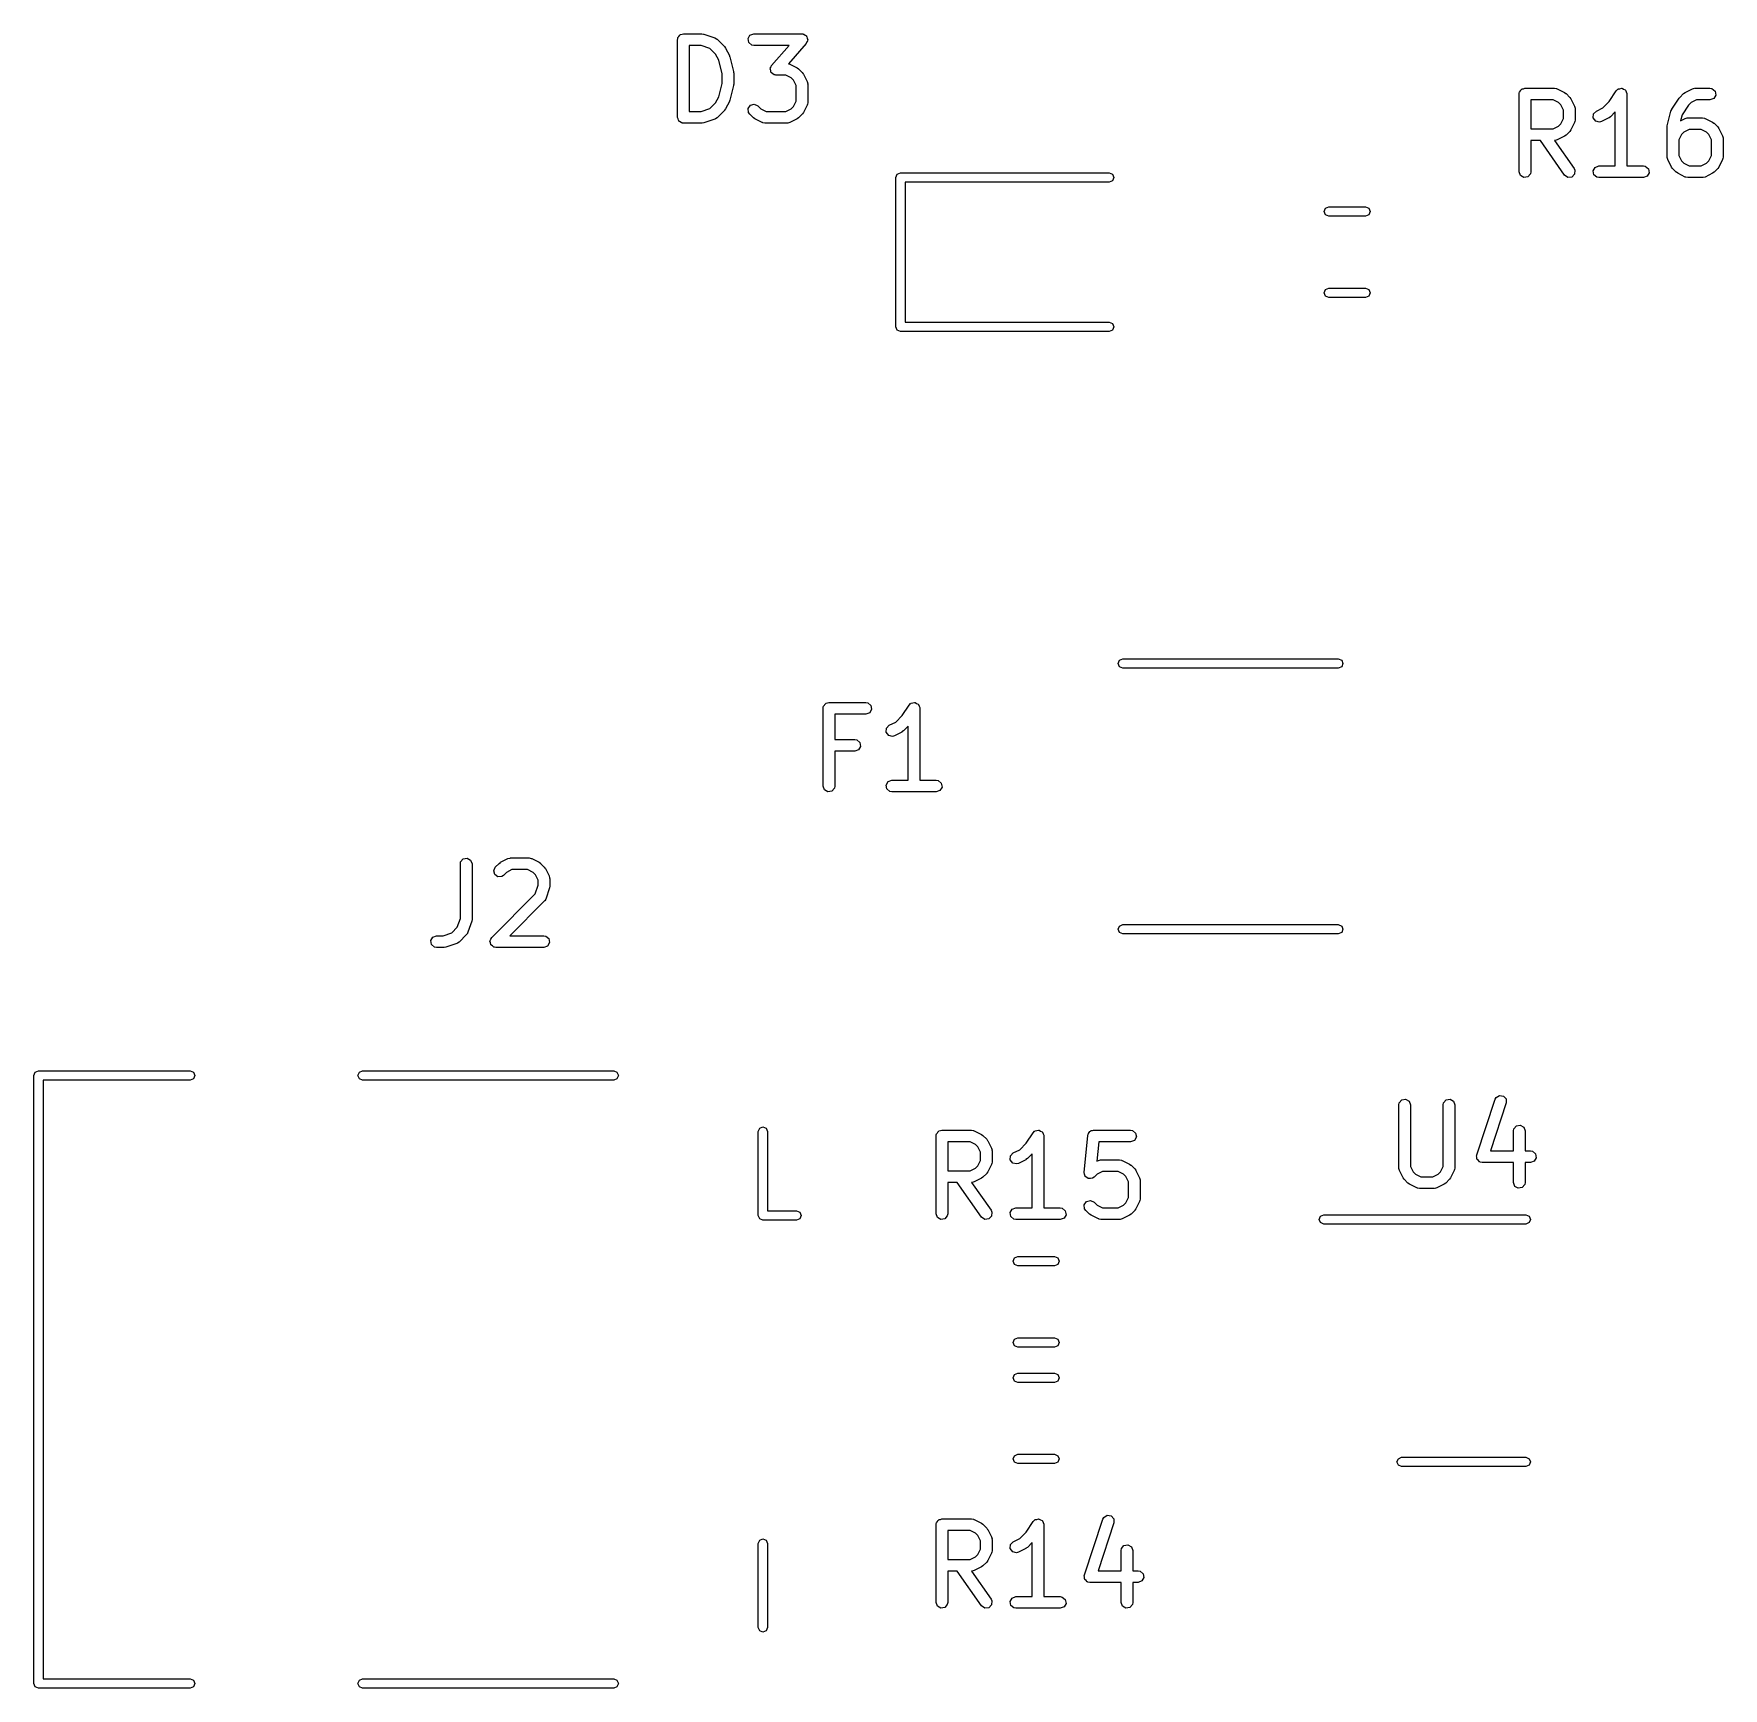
# Model space of a CAD drawing. Extents: x 96.6 to 192.3, y -145.4 to -48.3.
# Drawn here: x 96.61 to 118.34, y -118.97 to -97.69 of the extents above; entities that cross this region are included whole.
import ezdxf

# ---------------------------------------------------------------- set-up
doc = ezdxf.new("R2010")
doc.units = 0
doc.layers.add('BLACK', color=7, linetype='CONTINUOUS')

msp = doc.modelspace()

# ---------------------------------------------------------------- linework, layer by layer
at = {"layer": 'BLACK', "linetype": 'CONTINUOUS'}
for p, q in [((104.887, -97.7674), (104.889, -97.7576)), ((104.887, -98.7674), (104.887, -97.7674)), ((104.888, -97.7544), (104.89, -97.7515)), ((104.889, -97.7576), (104.888, -97.7544)), ((104.89, -97.7515), (104.891, -97.7417)), ((104.891, -97.7417), (104.904, -97.7268)), ((104.904, -97.7268), (104.914, -97.7099)), ((104.914, -97.7099), (104.92, -97.7076)), ((104.92, -97.7076), (104.924, -97.7024)), ((104.924, -97.7024), (104.944, -97.699)), ((104.944, -97.699), (104.962, -97.6924)), ((104.962, -97.6924), (105.2, -97.6924)), ((105.2, -97.6924), (105.222, -97.6963)), ((105.222, -97.6963), (105.224, -97.6962)), ((105.224, -97.6962), (105.367, -97.7438)), ((105.367, -97.7438), (105.389, -97.7563)), ((105.389, -97.7563), (105.392, -97.7601)), ((105.392, -97.7601), (105.396, -97.762)), ((105.396, -97.762), (105.491, -97.8572)), ((105.793, -97.7544), (105.818, -97.7099)), ((105.802, -97.8049), (105.793, -97.7544)), ((105.818, -97.7099), (105.867, -97.6924)), ((105.867, -97.6924), (106.486, -97.6924)), ((106.486, -97.6924), (106.497, -97.6943)), ((106.497, -97.6943), (106.5, -97.6938)), ((106.5, -97.6938), (106.503, -97.6954)), ((106.503, -97.6954), (106.511, -97.6969)), ((106.511, -97.6969), (106.527, -97.7099)), ((106.527, -97.7099), (106.544, -97.7204)), ((106.544, -97.7204), (106.546, -97.726)), ((106.546, -97.726), (106.551, -97.7299)), ((106.56, -97.7804), (106.549, -97.7979)), ((106.551, -97.7299), (106.554, -97.7498)), ((106.554, -97.7498), (106.561, -97.7689)), ((106.561, -97.7689), (106.559, -97.7745)), ((106.559, -97.7745), (106.56, -97.7804)), ((105.188, -97.8424), (105.037, -97.8424)), ((105.037, -97.8424), (105.037, -98.6924)), ((105.302, -97.8806), (105.188, -97.8424)), ((105.376, -97.9547), (105.302, -97.8806)), ((105.415, -98.0317), (105.376, -97.9547)), ((105.491, -97.8572), (105.504, -97.8756)), ((105.504, -97.8756), (105.505, -97.8767)), ((105.505, -97.8767), (105.553, -97.9719)), ((105.553, -97.9719), (105.556, -97.9843)), ((105.556, -97.9843), (105.558, -97.9873)), ((105.558, -97.9873), (105.606, -98.1778)), ((105.841, -97.8379), (105.802, -97.8049)), ((105.867, -97.8424), (105.841, -97.8379)), ((106.32, -97.8424), (105.867, -97.8424)), ((106.096, -98.0989), (106.32, -97.8424)), ((106.542, -97.8168), (106.315, -98.0768)), ((106.549, -97.7979), (106.542, -97.8168)), ((105.458, -98.2052), (105.415, -98.0317)), ((105.458, -98.3296), (105.458, -98.2052)), ((105.606, -98.1778), (105.607, -98.1927)), ((105.607, -98.1927), (105.608, -98.196)), ((105.608, -98.196), (105.608, -98.3388)), ((106.077, -98.1468), (106.08, -98.1412)), ((106.084, -98.1659), (106.077, -98.1468)), ((106.079, -98.1353), (106.089, -98.1178)), ((106.08, -98.1412), (106.079, -98.1353)), ((106.087, -98.1858), (106.084, -98.1659)), ((106.092, -98.1897), (106.087, -98.1858)), ((106.089, -98.1178), (106.096, -98.0989)), ((106.094, -98.1953), (106.092, -98.1897)), ((106.111, -98.2058), (106.094, -98.1953)), ((106.127, -98.2188), (106.111, -98.2058)), ((106.135, -98.2203), (106.127, -98.2188)), ((106.138, -98.2219), (106.135, -98.2203)), ((106.141, -98.2214), (106.138, -98.2219)), ((106.152, -98.2233), (106.141, -98.2214)), ((106.278, -98.2233), (106.152, -98.2233)), ((106.346, -98.2576), (106.278, -98.2233)), ((106.315, -98.0768), (106.321, -98.0779)), ((106.321, -98.0779), (106.324, -98.0807)), ((106.324, -98.0807), (106.329, -98.0813)), ((106.329, -98.0813), (106.424, -98.1289)), ((106.424, -98.1289), (106.442, -98.1422)), ((106.442, -98.1422), (106.444, -98.1429)), ((106.444, -98.1429), (106.491, -98.1905)), ((106.491, -98.1905), (106.504, -98.2089)), ((106.504, -98.2089), (106.505, -98.21)), ((106.505, -98.21), (106.553, -98.3053)), ((105.415, -98.5031), (105.458, -98.3296)), ((105.606, -98.357), (105.558, -98.5475)), ((105.608, -98.3388), (105.606, -98.3535)), ((105.606, -98.3535), (105.606, -98.357)), ((106.376, -98.288), (106.346, -98.2576)), ((106.411, -98.3565), (106.376, -98.288)), ((106.411, -98.5592), (106.411, -98.3565)), ((106.553, -98.3053), (106.56, -98.3302)), ((106.56, -98.3302), (106.559, -98.3346)), ((106.559, -98.3346), (106.561, -98.3388)), ((106.561, -98.3388), (106.561, -98.5769)), ((115.714, -98.4515), (115.715, -98.4417)), ((115.715, -98.4417), (115.728, -98.4268)), ((115.728, -98.4268), (115.738, -98.4099)), ((115.738, -98.4099), (115.744, -98.4076)), ((115.744, -98.4076), (115.748, -98.4024)), ((115.748, -98.4024), (115.767, -98.399)), ((115.767, -98.399), (115.786, -98.3924)), ((115.786, -98.3924), (116.167, -98.3924)), ((116.167, -98.3924), (116.192, -98.3969)), ((116.192, -98.3969), (116.196, -98.3998)), ((116.196, -98.3998), (116.2, -98.4003)), ((116.2, -98.4003), (116.295, -98.4479)), ((116.87, -98.5625), (116.961, -98.4258)), ((116.961, -98.4258), (116.979, -98.4069)), ((116.979, -98.4069), (116.984, -98.4057)), ((116.984, -98.4057), (116.986, -98.4024)), ((116.986, -98.4024), (117.008, -98.3986)), ((117.008, -98.3986), (117.029, -98.3925)), ((117.029, -98.3925), (117.033, -98.3943)), ((117.033, -98.3943), (117.037, -98.3935)), ((117.037, -98.3935), (117.056, -98.4044)), ((117.056, -98.4044), (117.076, -98.4131)), ((117.076, -98.4131), (117.078, -98.417)), ((117.078, -98.417), (117.081, -98.4192)), ((117.081, -98.4192), (117.089, -98.4396)), ((117.089, -98.4396), (117.098, -98.4591)), ((117.847, -98.4479), (117.943, -98.4003)), ((117.943, -98.4003), (117.968, -98.3929)), ((117.968, -98.3929), (117.972, -98.3939)), ((117.972, -98.3939), (117.976, -98.3924)), ((117.976, -98.3924), (118.167, -98.3924)), ((118.167, -98.3924), (118.192, -98.3969)), ((118.192, -98.3969), (118.232, -98.4299)), ((118.232, -98.4299), (118.241, -98.4804)), ((105.188, -98.6924), (105.302, -98.6542)), ((105.302, -98.6542), (105.376, -98.5801)), ((105.376, -98.5801), (105.415, -98.5031)), ((105.505, -98.6581), (105.492, -98.6761)), ((105.553, -98.5628), (105.505, -98.6581)), ((105.558, -98.5475), (105.553, -98.5593)), ((105.553, -98.5593), (105.553, -98.5628)), ((105.794, -98.6527), (105.824, -98.6107)), ((105.799, -98.7038), (105.794, -98.6527)), ((105.824, -98.6107), (105.873, -98.5974)), ((105.873, -98.5974), (105.92, -98.6191)), ((105.92, -98.6191), (105.959, -98.6581)), ((105.959, -98.6581), (106.027, -98.6924)), ((106.278, -98.6924), (106.346, -98.6581)), ((106.346, -98.6581), (106.376, -98.6277)), ((106.376, -98.6277), (106.411, -98.5592)), ((106.553, -98.6104), (106.505, -98.7057)), ((106.556, -98.6026), (106.553, -98.606)), ((106.553, -98.606), (106.553, -98.6104)), ((106.561, -98.5769), (106.556, -98.6026)), ((115.711, -98.4674), (115.712, -98.4576)), ((115.711, -99.4674), (115.711, -98.4674)), ((115.712, -98.4544), (115.714, -98.4515)), ((115.712, -98.4576), (115.712, -98.4544)), ((116.149, -98.5424), (115.861, -98.5424)), ((115.861, -98.5424), (115.861, -98.9162)), ((116.217, -98.5766), (116.149, -98.5424)), ((116.248, -98.607), (116.217, -98.5766)), ((116.282, -98.6756), (116.248, -98.607)), ((116.295, -98.4479), (116.313, -98.4613)), ((116.313, -98.4613), (116.315, -98.462)), ((116.315, -98.462), (116.363, -98.5096)), ((116.363, -98.5096), (116.375, -98.528)), ((116.375, -98.528), (116.377, -98.5291)), ((116.377, -98.5291), (116.424, -98.6243)), ((116.424, -98.6243), (116.432, -98.6493)), ((116.432, -98.6493), (116.431, -98.6536)), ((116.431, -98.6536), (116.432, -98.6579)), ((116.432, -98.6579), (116.432, -98.8007)), ((116.705, -98.686), (116.789, -98.6438)), ((116.789, -98.6438), (116.87, -98.5625)), ((117.098, -98.4591), (117.097, -98.4633)), ((117.097, -98.4633), (117.099, -98.4674)), ((117.099, -98.4674), (117.099, -99.3924)), ((117.676, -98.6639), (117.771, -98.521)), ((117.771, -98.521), (117.779, -98.5128)), ((117.779, -98.5128), (117.78, -98.5096)), ((117.78, -98.5096), (117.828, -98.462)), ((117.892, -98.6104), (117.808, -98.7363)), ((117.828, -98.462), (117.846, -98.4491)), ((117.846, -98.4491), (117.847, -98.4479)), ((117.925, -98.5766), (117.892, -98.6104)), ((117.994, -98.5424), (117.925, -98.5766)), ((118.167, -98.5424), (117.994, -98.5424)), ((118.215, -98.5248), (118.167, -98.5424)), ((118.241, -98.4804), (118.215, -98.5248)), ((104.894, -98.7857), (104.887, -98.7674)), ((104.897, -98.8049), (104.894, -98.7857)), ((104.902, -98.8092), (104.897, -98.8049)), ((104.904, -98.8156), (104.902, -98.8092)), ((104.921, -98.8253), (104.904, -98.8156)), ((104.936, -98.8379), (104.921, -98.8253)), ((104.946, -98.8396), (104.936, -98.8379)), ((104.949, -98.8412), (104.946, -98.8396)), ((104.952, -98.8407), (104.949, -98.8412)), ((104.962, -98.8424), (104.952, -98.8407)), ((105.2, -98.8424), (104.962, -98.8424)), ((105.037, -98.6924), (105.188, -98.6924)), ((105.202, -98.8418), (105.2, -98.8424)), ((105.224, -98.8385), (105.202, -98.8418)), ((105.367, -98.7909), (105.224, -98.8385)), ((105.37, -98.7881), (105.367, -98.7909)), ((105.375, -98.7877), (105.37, -98.7881)), ((105.396, -98.7728), (105.375, -98.7877)), ((105.491, -98.6776), (105.396, -98.7728)), ((105.492, -98.6761), (105.491, -98.6776)), ((105.814, -98.7252), (105.799, -98.7038)), ((105.861, -98.7728), (105.814, -98.7252)), ((105.863, -98.7735), (105.861, -98.7728)), ((105.881, -98.7868), (105.863, -98.7735)), ((105.976, -98.8345), (105.881, -98.7868)), ((105.98, -98.835), (105.976, -98.8345)), ((105.984, -98.8379), (105.98, -98.835)), ((106.01, -98.8424), (105.984, -98.8379)), ((106.295, -98.8424), (106.01, -98.8424)), ((106.027, -98.6924), (106.278, -98.6924)), ((106.299, -98.8408), (106.295, -98.8424)), ((106.304, -98.8419), (106.299, -98.8408)), ((106.329, -98.8345), (106.304, -98.8419)), ((106.424, -98.7868), (106.329, -98.8345)), ((106.425, -98.7857), (106.424, -98.7868)), ((106.444, -98.7728), (106.425, -98.7857)), ((106.491, -98.7252), (106.444, -98.7728)), ((106.492, -98.7237), (106.491, -98.7252)), ((106.505, -98.7057), (106.492, -98.7237)), ((116.217, -98.8819), (116.248, -98.8515)), ((116.248, -98.8515), (116.282, -98.783)), ((116.282, -98.783), (116.282, -98.6756)), ((116.424, -98.8343), (116.377, -98.9295)), ((116.425, -98.8298), (116.424, -98.8343)), ((116.428, -98.8264), (116.425, -98.8298)), ((116.432, -98.8007), (116.428, -98.8264)), ((116.666, -98.7745), (116.669, -98.7233)), ((116.697, -98.8157), (116.666, -98.7745)), ((116.669, -98.7233), (116.705, -98.686)), ((116.747, -98.8276), (116.697, -98.8157)), ((116.772, -98.8202), (116.747, -98.8276)), ((116.867, -98.7726), (116.772, -98.8202)), ((116.868, -98.7714), (116.867, -98.7726)), ((116.886, -98.7585), (116.868, -98.7714)), ((116.949, -98.6961), (116.886, -98.7585)), ((116.949, -99.3924), (116.949, -98.6961)), ((117.618, -98.8778), (117.665, -98.6873)), ((117.618, -98.8812), (117.618, -98.8778)), ((117.665, -98.6873), (117.676, -98.6643)), ((117.676, -98.6643), (117.676, -98.6639)), ((117.808, -98.7363), (117.789, -98.8104)), ((117.789, -98.8104), (117.847, -98.7813)), ((117.847, -98.7813), (117.872, -98.7738)), ((117.872, -98.7738), (117.877, -98.7749)), ((117.877, -98.7749), (117.881, -98.7733)), ((117.881, -98.7733), (118.071, -98.7733)), ((118.071, -98.7733), (118.097, -98.7779)), ((118.097, -98.7779), (118.101, -98.7807)), ((118.101, -98.7807), (118.105, -98.7813)), ((118.105, -98.7813), (118.2, -98.8289)), ((118.2, -98.8289), (118.218, -98.8422)), ((118.218, -98.8422), (118.22, -98.8429)), ((118.22, -98.8429), (118.267, -98.8905)), ((115.861, -98.9162), (116.149, -98.9162)), ((115.985, -99.0662), (115.861, -99.0662)), ((115.861, -99.0662), (115.861, -99.4674)), ((116.296, -99.5104), (115.985, -99.0662)), ((116.149, -98.9162), (116.217, -98.8819)), ((116.171, -99.0647), (116.168, -99.0658)), ((116.168, -99.0658), (116.419, -99.4244)), ((116.175, -99.0657), (116.171, -99.0647)), ((116.2, -99.0583), (116.175, -99.0657)), ((116.295, -99.0107), (116.2, -99.0583)), ((116.297, -99.0095), (116.295, -99.0107)), ((116.315, -98.9966), (116.297, -99.0095)), ((116.363, -98.949), (116.315, -98.9966)), ((116.377, -98.9295), (116.363, -98.9475)), ((116.363, -98.9475), (116.363, -98.949)), ((117.615, -98.896), (117.618, -98.8812)), ((117.615, -99.2769), (117.615, -98.896)), ((117.8, -98.988), (117.765, -99.0565)), ((117.765, -99.0565), (117.765, -99.2592)), ((117.83, -98.9576), (117.8, -98.988)), ((117.899, -98.9233), (117.83, -98.9576)), ((118.054, -98.9233), (117.899, -98.9233)), ((118.122, -98.9576), (118.054, -98.9233)), ((118.153, -98.988), (118.122, -98.9576)), ((118.187, -99.0565), (118.153, -98.988)), ((118.187, -99.2592), (118.187, -99.0565)), ((118.267, -98.8905), (118.28, -98.9089)), ((118.28, -98.9089), (118.281, -98.91)), ((118.281, -98.91), (118.329, -99.0053)), ((118.329, -99.0053), (118.336, -99.0302)), ((118.336, -99.0302), (118.335, -99.0346)), ((118.335, -99.0346), (118.337, -99.0388)), ((118.337, -99.0388), (118.337, -99.2769)), ((117.617, -99.2811), (117.615, -99.2769)), ((117.616, -99.2855), (117.617, -99.2811)), ((117.623, -99.3104), (117.616, -99.2855)), ((117.671, -99.4057), (117.623, -99.3104)), ((117.765, -99.2592), (117.8, -99.3277)), ((118.153, -99.3277), (118.187, -99.2592)), ((118.329, -99.3104), (118.281, -99.4057)), ((118.332, -99.3026), (118.329, -99.306)), ((118.329, -99.306), (118.329, -99.3104)), ((118.337, -99.2769), (118.332, -99.3026)), ((107.692, -99.54), (107.71, -99.4976)), ((107.71, -99.4976), (107.752, -99.48)), ((107.752, -99.48), (110.438, -99.48)), ((110.438, -99.48), (110.48, -99.4976)), ((110.48, -99.4976), (110.497, -99.54)), ((115.728, -99.5156), (115.711, -99.4674)), ((115.773, -99.5412), (115.728, -99.5156)), ((115.823, -99.5323), (115.773, -99.5412)), ((115.856, -99.493), (115.823, -99.5323)), ((115.861, -99.4674), (115.856, -99.493)), ((116.338, -99.5398), (116.296, -99.5104)), ((116.425, -99.4991), (116.389, -99.5354)), ((116.419, -99.4244), (116.43, -99.448)), ((116.43, -99.448), (116.425, -99.4991)), ((116.664, -99.4544), (116.69, -99.4099)), ((116.673, -99.5049), (116.664, -99.4544)), ((116.712, -99.5379), (116.673, -99.5049)), ((116.69, -99.4099), (116.738, -99.3924)), ((116.738, -99.3924), (116.949, -99.3924)), ((117.099, -99.3924), (117.31, -99.3924)), ((117.31, -99.3924), (117.335, -99.3969)), ((117.358, -99.5248), (117.31, -99.5424)), ((117.335, -99.3969), (117.374, -99.4299)), ((117.383, -99.4804), (117.358, -99.5248)), ((117.374, -99.4299), (117.383, -99.4804)), ((117.672, -99.4068), (117.671, -99.4057)), ((117.685, -99.4252), (117.672, -99.4068)), ((117.733, -99.4728), (117.685, -99.4252)), ((117.734, -99.4735), (117.733, -99.4728)), ((117.752, -99.4868), (117.734, -99.4735)), ((117.847, -99.5345), (117.752, -99.4868)), ((117.8, -99.3277), (117.83, -99.3581)), ((117.83, -99.3581), (117.899, -99.3924)), ((117.899, -99.3924), (118.054, -99.3924)), ((118.054, -99.3924), (118.122, -99.3581)), ((118.2, -99.4868), (118.105, -99.5345)), ((118.122, -99.3581), (118.153, -99.3277)), ((118.201, -99.4857), (118.2, -99.4868)), ((118.22, -99.4728), (118.201, -99.4857)), ((118.267, -99.4252), (118.22, -99.4728)), ((118.268, -99.4237), (118.267, -99.4252)), ((118.281, -99.4057), (118.268, -99.4237)), ((107.692, -101.46), (107.692, -99.54)), ((110.438, -99.6), (107.812, -99.6)), ((107.812, -99.6), (107.812, -101.4)), ((110.48, -99.5824), (110.438, -99.6)), ((110.497, -99.54), (110.48, -99.5824)), ((116.389, -99.5354), (116.338, -99.5398)), ((116.738, -99.5424), (116.712, -99.5379)), ((117.31, -99.5424), (116.738, -99.5424)), ((117.852, -99.535), (117.847, -99.5345)), ((117.855, -99.5379), (117.852, -99.535)), ((117.881, -99.5424), (117.855, -99.5379)), ((118.071, -99.5424), (117.881, -99.5424)), ((118.076, -99.5408), (118.071, -99.5424)), ((118.08, -99.5419), (118.076, -99.5408)), ((118.105, -99.5345), (118.08, -99.5419)), ((113.203, -99.9775), (113.22, -99.9351)), ((113.22, -99.9351), (113.263, -99.9175)), ((113.263, -99.9175), (113.737, -99.9175)), ((113.737, -99.9175), (113.78, -99.9351)), ((113.78, -99.9351), (113.797, -99.9775)), ((113.22, -100.02), (113.203, -99.9775)), ((113.263, -100.037), (113.22, -100.02)), ((113.737, -100.037), (113.263, -100.037)), ((113.78, -100.02), (113.737, -100.037)), ((113.797, -99.9775), (113.78, -100.02)), ((113.203, -101.022), (113.22, -100.98)), ((113.22, -101.065), (113.203, -101.022)), ((113.22, -100.98), (113.263, -100.962)), ((113.263, -100.962), (113.737, -100.962)), ((113.737, -100.962), (113.78, -100.98)), ((113.78, -100.98), (113.797, -101.022)), ((113.797, -101.022), (113.78, -101.065)), ((113.263, -101.082), (113.22, -101.065)), ((113.737, -101.082), (113.263, -101.082)), ((113.78, -101.065), (113.737, -101.082)), ((107.71, -101.502), (107.692, -101.46)), ((107.812, -101.4), (110.438, -101.4)), ((110.438, -101.4), (110.48, -101.418)), ((110.48, -101.418), (110.497, -101.46)), ((110.497, -101.46), (110.48, -101.502)), ((107.752, -101.52), (107.71, -101.502)), ((110.438, -101.52), (107.752, -101.52)), ((110.48, -101.502), (110.438, -101.52)), ((110.554, -105.79), (110.571, -105.748)), ((110.571, -105.832), (110.554, -105.79)), ((110.571, -105.748), (110.614, -105.73)), ((110.614, -105.85), (110.571, -105.832)), ((110.614, -105.73), (113.386, -105.73)), ((113.386, -105.73), (113.429, -105.748)), ((113.429, -105.832), (113.386, -105.85)), ((113.429, -105.748), (113.446, -105.79)), ((113.446, -105.79), (113.429, -105.832)), ((113.386, -105.85), (110.614, -105.85)), ((106.758, -106.367), (106.76, -106.358)), ((106.758, -107.367), (106.758, -106.367)), ((106.759, -106.354), (106.761, -106.351)), ((106.76, -106.358), (106.759, -106.354)), ((106.761, -106.351), (106.763, -106.342)), ((106.763, -106.342), (106.775, -106.327)), ((106.775, -106.327), (106.785, -106.31)), ((106.785, -106.31), (106.791, -106.308)), ((106.791, -106.308), (106.796, -106.302)), ((106.796, -106.302), (106.815, -106.299)), ((106.815, -106.299), (106.833, -106.292)), ((106.833, -106.292), (107.31, -106.292)), ((107.31, -106.442), (106.908, -106.442)), ((106.908, -106.442), (106.908, -106.769)), ((107.31, -106.292), (107.335, -106.297)), ((107.358, -106.425), (107.31, -106.442)), ((107.335, -106.297), (107.374, -106.33)), ((107.383, -106.38), (107.358, -106.425)), ((107.374, -106.33), (107.383, -106.38)), ((107.694, -106.544), (107.775, -106.462)), ((107.775, -106.462), (107.866, -106.326)), ((107.866, -106.326), (107.884, -106.307)), ((107.884, -106.307), (107.888, -106.306)), ((107.888, -106.306), (107.891, -106.302)), ((107.891, -106.302), (107.913, -106.299)), ((107.913, -106.299), (107.933, -106.293)), ((107.933, -106.293), (107.937, -106.294)), ((107.937, -106.294), (107.942, -106.294)), ((107.942, -106.294), (107.96, -106.304)), ((107.96, -106.304), (107.98, -106.313)), ((107.98, -106.313), (107.982, -106.317)), ((107.982, -106.317), (107.986, -106.319)), ((107.986, -106.319), (107.993, -106.34)), ((107.993, -106.34), (108.003, -106.359)), ((108.003, -106.359), (108.002, -106.363)), ((108.002, -106.363), (108.004, -106.367)), ((108.004, -106.367), (108.004, -107.292)), ((107.571, -106.674), (107.574, -106.623)), ((107.602, -106.716), (107.571, -106.674)), ((107.574, -106.623), (107.609, -106.586)), ((107.609, -106.586), (107.694, -106.544)), ((107.772, -106.673), (107.676, -106.72)), ((107.773, -106.671), (107.772, -106.673)), ((107.791, -106.659), (107.773, -106.671)), ((107.854, -106.596), (107.791, -106.659)), ((107.854, -107.292), (107.854, -106.596)), ((106.908, -106.769), (107.167, -106.769)), ((107.167, -106.919), (106.908, -106.919)), ((106.908, -106.919), (106.908, -107.367)), ((107.167, -106.769), (107.192, -106.773)), ((107.215, -106.901), (107.167, -106.919)), ((107.192, -106.773), (107.232, -106.806)), ((107.241, -106.857), (107.215, -106.901)), ((107.232, -106.806), (107.241, -106.857)), ((107.651, -106.728), (107.602, -106.716)), ((107.676, -106.72), (107.651, -106.728)), ((107.569, -107.354), (107.595, -107.31)), ((107.578, -107.405), (107.569, -107.354)), ((107.595, -107.31), (107.643, -107.292)), ((107.643, -107.292), (107.854, -107.292)), ((108.004, -107.292), (108.214, -107.292)), ((108.214, -107.292), (108.24, -107.297)), ((108.24, -107.297), (108.279, -107.33)), ((108.279, -107.33), (108.288, -107.38)), ((106.776, -107.416), (106.758, -107.367)), ((106.82, -107.441), (106.776, -107.416)), ((106.871, -107.432), (106.82, -107.441)), ((106.904, -107.393), (106.871, -107.432)), ((106.908, -107.367), (106.904, -107.393)), ((107.617, -107.438), (107.578, -107.405)), ((107.643, -107.442), (107.617, -107.438)), ((108.214, -107.442), (107.643, -107.442)), ((108.262, -107.425), (108.214, -107.442)), ((108.288, -107.38), (108.262, -107.425)), ((102.092, -108.367), (102.096, -108.342)), ((102.092, -109.069), (102.092, -108.367)), ((102.096, -108.342), (102.129, -108.302)), ((102.129, -108.302), (102.18, -108.294)), ((102.18, -108.294), (102.224, -108.319)), ((102.224, -108.319), (102.242, -108.367)), ((102.242, -108.367), (102.242, -109.082)), ((102.521, -108.456), (102.542, -108.41)), ((102.542, -108.41), (102.59, -108.362)), ((102.59, -108.362), (102.608, -108.349)), ((102.608, -108.349), (102.609, -108.348)), ((102.609, -108.348), (102.705, -108.3)), ((102.756, -108.442), (102.687, -108.477)), ((102.705, -108.3), (102.73, -108.293)), ((102.73, -108.293), (102.734, -108.294)), ((102.734, -108.294), (102.738, -108.292)), ((102.738, -108.292), (102.976, -108.292)), ((102.958, -108.442), (102.756, -108.442)), ((103.027, -108.477), (102.958, -108.442)), ((102.976, -108.292), (103.002, -108.297)), ((103.002, -108.297), (103.005, -108.3)), ((103.005, -108.3), (103.01, -108.3)), ((103.01, -108.3), (103.105, -108.348)), ((103.105, -108.348), (103.123, -108.361)), ((103.123, -108.361), (103.124, -108.362)), ((103.124, -108.362), (103.172, -108.41)), ((103.172, -108.41), (103.185, -108.428)), ((103.185, -108.428), (103.186, -108.429)), ((103.186, -108.429), (103.234, -108.524)), ((102.534, -108.506), (102.521, -108.456)), ((102.576, -108.535), (102.534, -108.506)), ((102.627, -108.531), (102.576, -108.535)), ((102.648, -108.516), (102.627, -108.531)), ((102.687, -108.477), (102.648, -108.516)), ((103.057, -108.507), (103.027, -108.477)), ((103.053, -108.755), (103.092, -108.641)), ((103.092, -108.576), (103.057, -108.507)), ((103.092, -108.641), (103.092, -108.576)), ((103.234, -108.524), (103.241, -108.549)), ((103.242, -108.653), (103.238, -108.675)), ((103.241, -108.549), (103.24, -108.554)), ((103.24, -108.554), (103.242, -108.558)), ((103.242, -108.558), (103.242, -108.653)), ((102.495, -109.314), (103.053, -108.755)), ((103.172, -108.849), (102.729, -109.292)), ((103.174, -108.845), (103.172, -108.849)), ((103.178, -108.843), (103.174, -108.845)), ((103.19, -108.82), (103.178, -108.843)), ((103.238, -108.677), (103.19, -108.82)), ((103.238, -108.675), (103.238, -108.677)), ((102.053, -109.184), (102.092, -109.069)), ((102.242, -109.082), (102.238, -109.104)), ((101.712, -109.354), (101.738, -109.31)), ((101.738, -109.31), (101.786, -109.292)), ((101.786, -109.292), (101.869, -109.292)), ((101.869, -109.292), (101.983, -109.254)), ((101.983, -109.254), (102.053, -109.184)), ((102.172, -109.278), (102.077, -109.373)), ((102.174, -109.273), (102.172, -109.278)), ((102.178, -109.271), (102.174, -109.273)), ((102.19, -109.248), (102.178, -109.271)), ((102.238, -109.105), (102.19, -109.248)), ((102.238, -109.104), (102.238, -109.105)), ((102.729, -109.292), (103.167, -109.292)), ((103.167, -109.292), (103.192, -109.297)), ((103.192, -109.297), (103.232, -109.33)), ((110.554, -109.21), (110.571, -109.168)), ((110.571, -109.252), (110.554, -109.21)), ((110.571, -109.168), (110.614, -109.15)), ((110.614, -109.27), (110.571, -109.252)), ((110.614, -109.15), (113.386, -109.15)), ((113.386, -109.27), (110.614, -109.27)), ((113.386, -109.15), (113.429, -109.168)), ((113.429, -109.252), (113.386, -109.27)), ((113.429, -109.168), (113.446, -109.21)), ((113.446, -109.21), (113.429, -109.252)), ((101.721, -109.405), (101.712, -109.354)), ((101.76, -109.438), (101.721, -109.405)), ((101.786, -109.442), (101.76, -109.438)), ((101.881, -109.442), (101.786, -109.442)), ((101.882, -109.442), (101.881, -109.442)), ((101.905, -109.439), (101.882, -109.442)), ((102.048, -109.391), (101.905, -109.439)), ((102.051, -109.388), (102.048, -109.391)), ((102.056, -109.388), (102.051, -109.388)), ((102.077, -109.373), (102.056, -109.388)), ((102.473, -109.361), (102.474, -109.358)), ((102.479, -109.383), (102.473, -109.361)), ((102.474, -109.354), (102.485, -109.335)), ((102.474, -109.358), (102.474, -109.354)), ((102.483, -109.405), (102.479, -109.383)), ((102.485, -109.407), (102.483, -109.405)), ((102.485, -109.335), (102.495, -109.314)), ((102.486, -109.41), (102.485, -109.407)), ((102.505, -109.423), (102.486, -109.41)), ((102.522, -109.438), (102.505, -109.423)), ((102.527, -109.439), (102.522, -109.438)), ((102.528, -109.44), (102.527, -109.439)), ((102.531, -109.44), (102.528, -109.44)), ((102.548, -109.442), (102.531, -109.44)), ((103.167, -109.442), (102.548, -109.442)), ((103.215, -109.425), (103.167, -109.442)), ((103.241, -109.38), (103.215, -109.425)), ((103.232, -109.33), (103.241, -109.38)), ((96.605, -111.09), (96.6226, -111.048)), ((96.6226, -111.048), (96.665, -111.03)), ((96.665, -111.03), (98.615, -111.03)), ((98.615, -111.03), (98.6574, -111.048)), ((98.6574, -111.048), (98.675, -111.09)), ((100.775, -111.09), (100.793, -111.048)), ((100.793, -111.048), (100.835, -111.03)), ((100.835, -111.03), (104.065, -111.03)), ((104.065, -111.03), (104.107, -111.048)), ((104.107, -111.048), (104.125, -111.09)), ((96.605, -118.91), (96.605, -111.09)), ((98.615, -111.15), (96.725, -111.15)), ((96.725, -111.15), (96.725, -118.85)), ((98.6574, -111.132), (98.615, -111.15)), ((98.675, -111.09), (98.6574, -111.132)), ((100.793, -111.132), (100.775, -111.09)), ((100.835, -111.15), (100.793, -111.132)), ((104.065, -111.15), (100.835, -111.15)), ((104.107, -111.132), (104.065, -111.15)), ((104.125, -111.09), (104.107, -111.132)), ((114.163, -111.467), (114.168, -111.442)), ((114.163, -112.277), (114.163, -111.467)), ((114.168, -111.442), (114.201, -111.402)), ((114.201, -111.402), (114.251, -111.394)), ((114.251, -111.394), (114.296, -111.419)), ((114.296, -111.419), (114.313, -111.467)), ((114.313, -111.467), (114.313, -112.259)), ((114.735, -111.467), (114.739, -111.442)), ((114.735, -112.259), (114.735, -111.467)), ((114.739, -111.442), (114.772, -111.402)), ((114.772, -111.402), (114.823, -111.394)), ((114.823, -111.394), (114.867, -111.419)), ((114.867, -111.419), (114.885, -111.467)), ((114.885, -111.467), (114.885, -112.277)), ((115.167, -112.11), (115.405, -111.396)), ((115.547, -111.443), (115.342, -112.059)), ((115.405, -111.396), (115.417, -111.373)), ((115.417, -111.373), (115.461, -111.346)), ((115.461, -111.346), (115.512, -111.354)), ((115.512, -111.354), (115.546, -111.392)), ((115.546, -111.392), (115.547, -111.443)), ((105.925, -111.81), (105.943, -111.768)), ((105.925, -112.89), (105.925, -111.81)), ((105.943, -111.768), (105.985, -111.75)), ((105.985, -111.75), (106.027, -111.768)), ((106.027, -111.768), (106.045, -111.81)), ((106.045, -111.81), (106.045, -112.83)), ((108.211, -111.867), (108.212, -111.858)), ((108.211, -112.867), (108.211, -111.867)), ((108.212, -111.854), (108.214, -111.851)), ((108.212, -111.858), (108.212, -111.854)), ((108.214, -111.851), (108.215, -111.842)), ((108.215, -111.842), (108.228, -111.827)), ((108.228, -111.827), (108.238, -111.81)), ((108.238, -111.81), (108.244, -111.808)), ((108.244, -111.808), (108.248, -111.802)), ((108.248, -111.802), (108.267, -111.799)), ((108.267, -111.799), (108.286, -111.792)), ((108.286, -111.792), (108.667, -111.792)), ((108.667, -111.792), (108.692, -111.797)), ((108.692, -111.797), (108.696, -111.8)), ((108.696, -111.8), (108.7, -111.8)), ((108.7, -111.8), (108.795, -111.848)), ((108.795, -111.848), (108.813, -111.861)), ((108.813, -111.861), (108.815, -111.862)), ((108.815, -111.862), (108.863, -111.91)), ((108.863, -111.91), (108.875, -111.928)), ((109.37, -111.962), (109.461, -111.826)), ((109.461, -111.826), (109.479, -111.807)), ((109.479, -111.807), (109.484, -111.806)), ((109.484, -111.806), (109.486, -111.802)), ((109.486, -111.802), (109.508, -111.799)), ((109.508, -111.799), (109.529, -111.793)), ((109.529, -111.793), (109.533, -111.794)), ((109.533, -111.794), (109.537, -111.794)), ((109.537, -111.794), (109.556, -111.804)), ((109.556, -111.804), (109.576, -111.813)), ((109.576, -111.813), (109.578, -111.817)), ((109.578, -111.817), (109.581, -111.819)), ((109.581, -111.819), (109.589, -111.84)), ((109.589, -111.84), (109.598, -111.859)), ((109.598, -111.859), (109.597, -111.863)), ((109.597, -111.863), (109.599, -111.867)), ((109.599, -111.867), (109.599, -112.792)), ((110.116, -112.336), (110.163, -111.86)), ((110.163, -111.86), (110.165, -111.856)), ((110.164, -111.854), (110.166, -111.852)), ((110.165, -111.856), (110.164, -111.854)), ((110.166, -111.852), (110.171, -111.835)), ((110.171, -111.835), (110.182, -111.824)), ((110.182, -111.824), (110.19, -111.81)), ((110.19, -111.81), (110.2, -111.806)), ((110.2, -111.806), (110.207, -111.799)), ((110.207, -111.799), (110.223, -111.798)), ((110.223, -111.798), (110.238, -111.792)), ((110.238, -111.792), (110.714, -111.792)), ((110.714, -111.792), (110.74, -111.797)), ((110.74, -111.797), (110.779, -111.83)), ((110.788, -111.88), (110.762, -111.925)), ((110.779, -111.83), (110.788, -111.88)), ((115.639, -111.801), (115.644, -111.775)), ((115.639, -112.059), (115.639, -111.801)), ((115.644, -111.775), (115.677, -111.736)), ((115.677, -111.736), (115.727, -111.727)), ((115.727, -111.727), (115.772, -111.753)), ((115.772, -111.753), (115.789, -111.801)), ((115.789, -111.801), (115.789, -112.059)), ((108.649, -111.942), (108.361, -111.942)), ((108.361, -111.942), (108.361, -112.316)), ((108.717, -111.977), (108.649, -111.942)), ((108.748, -112.007), (108.717, -111.977)), ((108.782, -112.076), (108.748, -112.007)), ((108.782, -112.183), (108.782, -112.076)), ((108.875, -111.928), (108.877, -111.929)), ((108.877, -111.929), (108.924, -112.024)), ((108.924, -112.024), (108.932, -112.049)), ((108.932, -112.049), (108.931, -112.054)), ((108.931, -112.054), (108.932, -112.058)), ((108.932, -112.058), (108.932, -112.201)), ((109.166, -112.174), (109.169, -112.123)), ((109.169, -112.123), (109.205, -112.086)), ((109.205, -112.086), (109.289, -112.044)), ((109.289, -112.044), (109.37, -111.962)), ((109.449, -112.096), (109.386, -112.159)), ((109.449, -112.792), (109.449, -112.096)), ((110.306, -111.942), (110.281, -112.191)), ((110.714, -111.942), (110.306, -111.942)), ((110.762, -111.925), (110.714, -111.942)), ((115.164, -112.121), (115.167, -112.116)), ((115.168, -112.141), (115.164, -112.121)), ((115.167, -112.116), (115.167, -112.11)), ((115.342, -112.059), (115.639, -112.059)), ((115.789, -112.059), (115.857, -112.059)), ((115.857, -112.059), (115.883, -112.064)), ((115.883, -112.064), (115.922, -112.097)), ((115.922, -112.097), (115.931, -112.147)), ((108.361, -112.316), (108.649, -112.316)), ((108.649, -112.316), (108.717, -112.282)), ((108.717, -112.282), (108.748, -112.252)), ((108.748, -112.252), (108.782, -112.183)), ((108.863, -112.349), (108.815, -112.397)), ((108.877, -112.329), (108.863, -112.348)), ((108.863, -112.348), (108.863, -112.349)), ((108.924, -112.234), (108.877, -112.329)), ((108.925, -112.23), (108.924, -112.234)), ((108.928, -112.226), (108.925, -112.23)), ((108.932, -112.201), (108.928, -112.226)), ((109.197, -112.216), (109.166, -112.174)), ((109.247, -112.228), (109.197, -112.216)), ((109.272, -112.22), (109.247, -112.228)), ((109.367, -112.173), (109.272, -112.22)), ((109.368, -112.171), (109.367, -112.173)), ((109.386, -112.159), (109.368, -112.171)), ((110.116, -112.337), (110.116, -112.336)), ((110.122, -112.361), (110.116, -112.337)), ((110.116, -112.337), (110.116, -112.337)), ((110.281, -112.191), (110.3, -112.181)), ((110.351, -112.323), (110.283, -112.358)), ((110.3, -112.181), (110.325, -112.174)), ((110.325, -112.174), (110.329, -112.175)), ((110.329, -112.175), (110.333, -112.173)), ((110.333, -112.173), (110.571, -112.173)), ((110.554, -112.323), (110.351, -112.323)), ((110.622, -112.358), (110.554, -112.323)), ((110.571, -112.173), (110.597, -112.178)), ((110.597, -112.178), (110.601, -112.181)), ((110.601, -112.181), (110.605, -112.181)), ((110.605, -112.181), (110.7, -112.229)), ((110.7, -112.229), (110.718, -112.242)), ((110.718, -112.242), (110.72, -112.243)), ((110.72, -112.243), (110.767, -112.291)), ((110.767, -112.291), (110.78, -112.309)), ((110.78, -112.309), (110.781, -112.31)), ((110.781, -112.31), (110.829, -112.405)), ((114.165, -112.281), (114.163, -112.277)), ((114.164, -112.285), (114.165, -112.281)), ((114.171, -112.31), (114.164, -112.285)), ((114.219, -112.406), (114.171, -112.31)), ((114.313, -112.259), (114.347, -112.328)), ((114.347, -112.328), (114.378, -112.358)), ((114.67, -112.358), (114.7, -112.328)), ((114.7, -112.328), (114.735, -112.259)), ((114.877, -112.31), (114.829, -112.406)), ((114.88, -112.303), (114.877, -112.306)), ((114.877, -112.306), (114.877, -112.31)), ((114.885, -112.277), (114.88, -112.303)), ((115.168, -112.162), (115.168, -112.141)), ((115.172, -112.166), (115.168, -112.162)), ((115.173, -112.172), (115.172, -112.166)), ((115.189, -112.185), (115.173, -112.172)), ((115.202, -112.2), (115.189, -112.185)), ((115.208, -112.201), (115.202, -112.2)), ((115.212, -112.205), (115.208, -112.201)), ((115.238, -112.209), (115.212, -112.205)), ((115.639, -112.209), (115.238, -112.209)), ((115.639, -112.467), (115.639, -112.209)), ((115.857, -112.209), (115.789, -112.209)), ((115.789, -112.209), (115.789, -112.467)), ((115.905, -112.191), (115.857, -112.209)), ((115.931, -112.147), (115.905, -112.191)), ((108.485, -112.466), (108.361, -112.466)), ((108.361, -112.466), (108.361, -112.867)), ((108.796, -112.91), (108.485, -112.466)), ((108.671, -112.465), (108.668, -112.466)), ((108.668, -112.466), (108.919, -112.824)), ((108.675, -112.466), (108.671, -112.465)), ((108.7, -112.458), (108.675, -112.466)), ((108.795, -112.411), (108.7, -112.458)), ((108.797, -112.409), (108.795, -112.411)), ((108.815, -112.397), (108.797, -112.409)), ((110.129, -112.386), (110.122, -112.361)), ((110.129, -112.387), (110.129, -112.386)), ((110.129, -112.386), (110.129, -112.386)), ((110.15, -112.401), (110.129, -112.387)), ((110.17, -112.416), (110.15, -112.401)), ((110.171, -112.416), (110.17, -112.416)), ((110.196, -112.414), (110.171, -112.416)), ((110.171, -112.416), (110.171, -112.416)), ((110.221, -112.412), (110.196, -112.414)), ((110.222, -112.412), (110.221, -112.412)), ((110.244, -112.397), (110.222, -112.412)), ((110.222, -112.412), (110.222, -112.412)), ((110.283, -112.358), (110.244, -112.397)), ((110.653, -112.388), (110.622, -112.358)), ((110.687, -112.457), (110.653, -112.388)), ((110.687, -112.659), (110.687, -112.457)), ((110.829, -112.405), (110.836, -112.43)), ((110.836, -112.43), (110.835, -112.435)), ((110.835, -112.435), (110.837, -112.439)), ((110.837, -112.439), (110.837, -112.677)), ((114.22, -112.407), (114.219, -112.406)), ((114.233, -112.425), (114.22, -112.407)), ((114.28, -112.473), (114.233, -112.425)), ((114.282, -112.473), (114.28, -112.473)), ((114.3, -112.487), (114.282, -112.473)), ((114.395, -112.534), (114.3, -112.487)), ((114.378, -112.358), (114.446, -112.392)), ((114.399, -112.535), (114.395, -112.534)), ((114.403, -112.538), (114.399, -112.535)), ((114.429, -112.542), (114.403, -112.538)), ((114.619, -112.542), (114.429, -112.542)), ((114.446, -112.392), (114.601, -112.392)), ((114.601, -112.392), (114.67, -112.358)), ((114.623, -112.541), (114.619, -112.542)), ((114.628, -112.542), (114.623, -112.541)), ((114.653, -112.534), (114.628, -112.542)), ((114.748, -112.487), (114.653, -112.534)), ((114.749, -112.486), (114.748, -112.487)), ((114.767, -112.473), (114.749, -112.486)), ((114.815, -112.425), (114.767, -112.473)), ((114.816, -112.424), (114.815, -112.425)), ((114.829, -112.406), (114.816, -112.424)), ((115.657, -112.516), (115.639, -112.467)), ((115.701, -112.541), (115.657, -112.516)), ((115.752, -112.532), (115.701, -112.541)), ((115.785, -112.493), (115.752, -112.532)), ((115.789, -112.467), (115.785, -112.493)), ((110.118, -112.753), (110.147, -112.711)), ((110.123, -112.804), (110.118, -112.753)), ((110.147, -112.711), (110.197, -112.697)), ((110.197, -112.697), (110.244, -112.719)), ((110.244, -112.719), (110.283, -112.758)), ((110.283, -112.758), (110.351, -112.792)), ((110.554, -112.792), (110.622, -112.758)), ((110.622, -112.758), (110.653, -112.728)), ((110.653, -112.728), (110.687, -112.659)), ((110.829, -112.71), (110.781, -112.806)), ((110.832, -112.703), (110.829, -112.706)), ((110.829, -112.706), (110.829, -112.71)), ((110.837, -112.677), (110.832, -112.703)), ((105.943, -112.932), (105.925, -112.89)), ((105.985, -112.95), (105.943, -112.932)), ((106.415, -112.95), (105.985, -112.95)), ((106.045, -112.83), (106.415, -112.83)), ((106.415, -112.83), (106.457, -112.848)), ((106.457, -112.932), (106.415, -112.95)), ((106.457, -112.848), (106.475, -112.89)), ((106.475, -112.89), (106.457, -112.932)), ((108.228, -112.916), (108.211, -112.867)), ((108.273, -112.941), (108.228, -112.916)), ((108.323, -112.932), (108.273, -112.941)), ((108.356, -112.893), (108.323, -112.932)), ((108.361, -112.867), (108.356, -112.893)), ((108.838, -112.94), (108.796, -112.91)), ((108.889, -112.935), (108.838, -112.94)), ((108.925, -112.899), (108.889, -112.935)), ((108.919, -112.824), (108.93, -112.848)), ((108.93, -112.848), (108.925, -112.899)), ((109.164, -112.854), (109.19, -112.81)), ((109.173, -112.905), (109.164, -112.854)), ((109.212, -112.938), (109.173, -112.905)), ((109.19, -112.81), (109.238, -112.792)), ((109.238, -112.942), (109.212, -112.938)), ((109.238, -112.792), (109.449, -112.792)), ((109.81, -112.942), (109.238, -112.942)), ((109.599, -112.792), (109.81, -112.792)), ((109.81, -112.792), (109.835, -112.797)), ((109.858, -112.925), (109.81, -112.942)), ((109.835, -112.797), (109.874, -112.83)), ((109.883, -112.88), (109.858, -112.925)), ((109.874, -112.83), (109.883, -112.88)), ((110.137, -112.825), (110.123, -112.804)), ((110.185, -112.873), (110.137, -112.825)), ((110.187, -112.873), (110.185, -112.873)), ((110.205, -112.887), (110.187, -112.873)), ((110.3, -112.934), (110.205, -112.887)), ((110.304, -112.935), (110.3, -112.934)), ((110.308, -112.938), (110.304, -112.935)), ((110.333, -112.942), (110.308, -112.938)), ((110.571, -112.942), (110.333, -112.942)), ((110.351, -112.792), (110.554, -112.792)), ((110.576, -112.941), (110.571, -112.942)), ((110.58, -112.942), (110.576, -112.941)), ((110.605, -112.934), (110.58, -112.942)), ((110.7, -112.887), (110.605, -112.934)), ((110.701, -112.886), (110.7, -112.887)), ((110.72, -112.873), (110.701, -112.886)), ((110.767, -112.825), (110.72, -112.873)), ((110.768, -112.824), (110.767, -112.825)), ((110.781, -112.806), (110.768, -112.824)), ((113.14, -112.94), (113.158, -112.898)), ((113.158, -112.982), (113.14, -112.94)), ((113.158, -112.898), (113.2, -112.88)), ((113.2, -113), (113.158, -112.982)), ((113.2, -112.88), (115, -112.88)), ((115, -113), (113.2, -113)), ((115, -112.88), (115.8, -112.88)), ((115.8, -113), (115, -113)), ((115.8, -112.88), (115.842, -112.898)), ((115.842, -112.982), (115.8, -113)), ((115.842, -112.898), (115.86, -112.94)), ((115.86, -112.94), (115.842, -112.982)), ((109.203, -113.477), (109.22, -113.435)), ((109.22, -113.435), (109.263, -113.417)), ((109.263, -113.417), (109.737, -113.417)), ((109.737, -113.417), (109.78, -113.435)), ((109.78, -113.435), (109.797, -113.477)), ((109.22, -113.52), (109.203, -113.477)), ((109.263, -113.537), (109.22, -113.52)), ((109.737, -113.537), (109.263, -113.537)), ((109.78, -113.52), (109.737, -113.537)), ((109.797, -113.477), (109.78, -113.52)), ((109.203, -114.522), (109.22, -114.48)), ((109.22, -114.565), (109.203, -114.522)), ((109.22, -114.48), (109.263, -114.462)), ((109.263, -114.462), (109.737, -114.462)), ((109.737, -114.462), (109.78, -114.48)), ((109.78, -114.48), (109.797, -114.522)), ((109.797, -114.522), (109.78, -114.565)), ((109.263, -114.582), (109.22, -114.565)), ((109.737, -114.582), (109.263, -114.582)), ((109.78, -114.565), (109.737, -114.582)), ((109.203, -114.977), (109.22, -114.935)), ((109.22, -114.935), (109.263, -114.917)), ((109.263, -114.917), (109.737, -114.917)), ((109.737, -114.917), (109.78, -114.935)), ((109.78, -114.935), (109.797, -114.977)), ((109.22, -115.02), (109.203, -114.977)), ((109.263, -115.037), (109.22, -115.02)), ((109.737, -115.037), (109.263, -115.037)), ((109.78, -115.02), (109.737, -115.037)), ((109.797, -114.977), (109.78, -115.02)), ((109.203, -116.022), (109.22, -115.98)), ((109.22, -116.065), (109.203, -116.022)), ((109.22, -115.98), (109.263, -115.962)), ((109.263, -115.962), (109.737, -115.962)), ((109.737, -115.962), (109.78, -115.98)), ((109.78, -115.98), (109.797, -116.022)), ((109.797, -116.022), (109.78, -116.065)), ((114.14, -116.06), (114.158, -116.018)), ((114.158, -116.018), (114.2, -116)), ((114.2, -116), (115, -116)), ((115, -116), (115.8, -116)), ((115.8, -116), (115.842, -116.018)), ((115.842, -116.018), (115.86, -116.06)), ((109.263, -116.082), (109.22, -116.065)), ((109.737, -116.082), (109.263, -116.082)), ((109.78, -116.065), (109.737, -116.082)), ((114.158, -116.102), (114.14, -116.06)), ((114.2, -116.12), (114.158, -116.102)), ((115, -116.12), (114.2, -116.12)), ((115.8, -116.12), (115, -116.12)), ((115.842, -116.102), (115.8, -116.12)), ((115.86, -116.06), (115.842, -116.102)), ((108.211, -116.867), (108.212, -116.858)), ((108.211, -117.867), (108.211, -116.867)), ((108.212, -116.854), (108.214, -116.851)), ((108.212, -116.858), (108.212, -116.854)), ((108.214, -116.851), (108.215, -116.842)), ((108.215, -116.842), (108.228, -116.827)), ((108.228, -116.827), (108.238, -116.81)), ((108.238, -116.81), (108.244, -116.808)), ((108.244, -116.808), (108.248, -116.802)), ((108.248, -116.802), (108.267, -116.799)), ((108.267, -116.799), (108.286, -116.792)), ((108.286, -116.792), (108.667, -116.792)), ((108.667, -116.792), (108.692, -116.797)), ((108.692, -116.797), (108.696, -116.8)), ((108.696, -116.8), (108.7, -116.8)), ((108.7, -116.8), (108.795, -116.848)), ((108.795, -116.848), (108.813, -116.861)), ((108.813, -116.861), (108.815, -116.862)), ((108.815, -116.862), (108.863, -116.91)), ((108.863, -116.91), (108.875, -116.928)), ((109.37, -116.962), (109.461, -116.826)), ((109.461, -116.826), (109.479, -116.807)), ((109.479, -116.807), (109.484, -116.806)), ((109.484, -116.806), (109.486, -116.802)), ((109.486, -116.802), (109.508, -116.799)), ((109.508, -116.799), (109.529, -116.793)), ((109.529, -116.793), (109.533, -116.794)), ((109.533, -116.794), (109.537, -116.794)), ((109.537, -116.794), (109.556, -116.804)), ((109.556, -116.804), (109.576, -116.813)), ((109.576, -116.813), (109.578, -116.817)), ((109.578, -116.817), (109.581, -116.819)), ((109.581, -116.819), (109.589, -116.84)), ((109.589, -116.84), (109.598, -116.859)), ((109.598, -116.859), (109.597, -116.863)), ((109.597, -116.863), (109.599, -116.867)), ((109.599, -116.867), (109.599, -117.792)), ((110.119, -117.51), (110.357, -116.796)), ((110.5, -116.843), (110.295, -117.459)), ((110.357, -116.796), (110.37, -116.773)), ((110.37, -116.773), (110.414, -116.746)), ((110.414, -116.746), (110.464, -116.754)), ((110.464, -116.754), (110.498, -116.792)), ((110.498, -116.792), (110.5, -116.843)), ((105.925, -117.11), (105.943, -117.068)), ((105.925, -118.19), (105.925, -117.11)), ((105.943, -117.068), (105.985, -117.05)), ((105.985, -117.05), (106.027, -117.068)), ((106.027, -117.068), (106.045, -117.11)), ((106.045, -117.11), (106.045, -118.19)), ((108.649, -116.942), (108.361, -116.942)), ((108.361, -116.942), (108.361, -117.316)), ((108.717, -116.977), (108.649, -116.942)), ((108.748, -117.007), (108.717, -116.977)), ((108.782, -117.076), (108.748, -117.007)), ((108.782, -117.183), (108.782, -117.076)), ((108.875, -116.928), (108.877, -116.929)), ((108.877, -116.929), (108.924, -117.024)), ((108.924, -117.024), (108.932, -117.049)), ((108.932, -117.049), (108.931, -117.054)), ((108.931, -117.054), (108.932, -117.058)), ((108.932, -117.058), (108.932, -117.201)), ((109.166, -117.174), (109.169, -117.123)), ((109.169, -117.123), (109.205, -117.086)), ((109.205, -117.086), (109.289, -117.044)), ((109.289, -117.044), (109.37, -116.962)), ((109.449, -117.096), (109.386, -117.159)), ((109.449, -117.792), (109.449, -117.096)), ((110.629, -117.136), (110.68, -117.127)), ((110.68, -117.127), (110.724, -117.153)), ((108.361, -117.316), (108.649, -117.316)), ((108.649, -117.316), (108.717, -117.282)), ((108.717, -117.282), (108.748, -117.252)), ((108.748, -117.252), (108.782, -117.183)), ((108.863, -117.349), (108.815, -117.397)), ((108.877, -117.329), (108.863, -117.348)), ((108.863, -117.348), (108.863, -117.349)), ((108.924, -117.234), (108.877, -117.329)), ((108.925, -117.23), (108.924, -117.234)), ((108.928, -117.226), (108.925, -117.23)), ((108.932, -117.201), (108.928, -117.226)), ((109.197, -117.216), (109.166, -117.174)), ((109.247, -117.228), (109.197, -117.216)), ((109.272, -117.22), (109.247, -117.228)), ((109.367, -117.173), (109.272, -117.22)), ((109.368, -117.171), (109.367, -117.173)), ((109.386, -117.159), (109.368, -117.171)), ((110.592, -117.201), (110.596, -117.175)), ((110.592, -117.459), (110.592, -117.201)), ((110.596, -117.175), (110.629, -117.136)), ((110.724, -117.153), (110.742, -117.201)), ((110.742, -117.201), (110.742, -117.459)), ((108.485, -117.466), (108.361, -117.466)), ((108.361, -117.466), (108.361, -117.867)), ((108.796, -117.91), (108.485, -117.466)), ((108.671, -117.465), (108.668, -117.466)), ((108.668, -117.466), (108.919, -117.824)), ((108.675, -117.466), (108.671, -117.465)), ((108.7, -117.458), (108.675, -117.466)), ((108.795, -117.411), (108.7, -117.458)), ((108.797, -117.409), (108.795, -117.411)), ((108.815, -117.397), (108.797, -117.409)), ((110.117, -117.521), (110.119, -117.516)), ((110.12, -117.541), (110.117, -117.521)), ((110.119, -117.516), (110.119, -117.51)), ((110.121, -117.562), (110.12, -117.541)), ((110.125, -117.566), (110.121, -117.562)), ((110.126, -117.572), (110.125, -117.566)), ((110.295, -117.459), (110.592, -117.459)), ((110.742, -117.459), (110.81, -117.459)), ((110.81, -117.459), (110.835, -117.464)), ((110.835, -117.464), (110.874, -117.497)), ((110.883, -117.547), (110.858, -117.591)), ((110.874, -117.497), (110.883, -117.547)), ((110.141, -117.585), (110.126, -117.572)), ((110.155, -117.6), (110.141, -117.585)), ((110.16, -117.601), (110.155, -117.6)), ((110.165, -117.605), (110.16, -117.601)), ((110.19, -117.609), (110.165, -117.605)), ((110.592, -117.609), (110.19, -117.609)), ((110.592, -117.867), (110.592, -117.609)), ((110.81, -117.609), (110.742, -117.609)), ((110.742, -117.609), (110.742, -117.867)), ((110.858, -117.591), (110.81, -117.609)), ((108.228, -117.916), (108.211, -117.867)), ((108.273, -117.941), (108.228, -117.916)), ((108.323, -117.932), (108.273, -117.941)), ((108.356, -117.893), (108.323, -117.932)), ((108.361, -117.867), (108.356, -117.893)), ((108.838, -117.94), (108.796, -117.91)), ((108.889, -117.935), (108.838, -117.94)), ((108.925, -117.899), (108.889, -117.935)), ((108.919, -117.824), (108.93, -117.848)), ((108.93, -117.848), (108.925, -117.899)), ((109.164, -117.854), (109.19, -117.81)), ((109.173, -117.905), (109.164, -117.854)), ((109.212, -117.938), (109.173, -117.905)), ((109.19, -117.81), (109.238, -117.792)), ((109.238, -117.942), (109.212, -117.938)), ((109.238, -117.792), (109.449, -117.792)), ((109.81, -117.942), (109.238, -117.942)), ((109.599, -117.792), (109.81, -117.792)), ((109.81, -117.792), (109.835, -117.797)), ((109.858, -117.925), (109.81, -117.942)), ((109.835, -117.797), (109.874, -117.83)), ((109.883, -117.88), (109.858, -117.925)), ((109.874, -117.83), (109.883, -117.88)), ((110.609, -117.916), (110.592, -117.867)), ((110.654, -117.941), (110.609, -117.916)), ((110.704, -117.932), (110.654, -117.941)), ((110.737, -117.893), (110.704, -117.932)), ((110.742, -117.867), (110.737, -117.893)), ((105.943, -118.232), (105.925, -118.19)), ((106.045, -118.19), (106.027, -118.232)), ((105.985, -118.25), (105.943, -118.232)), ((106.027, -118.232), (105.985, -118.25)), ((96.725, -118.85), (98.615, -118.85)), ((98.615, -118.85), (98.6574, -118.868)), ((98.6574, -118.868), (98.675, -118.91)), ((100.775, -118.91), (100.793, -118.868)), ((100.793, -118.868), (100.835, -118.85)), ((100.835, -118.85), (104.065, -118.85)), ((104.065, -118.85), (104.107, -118.868)), ((104.107, -118.868), (104.125, -118.91)), ((96.6226, -118.952), (96.605, -118.91)), ((96.665, -118.97), (96.6226, -118.952)), ((98.615, -118.97), (96.665, -118.97)), ((98.6574, -118.952), (98.615, -118.97)), ((98.675, -118.91), (98.6574, -118.952)), ((100.793, -118.952), (100.775, -118.91)), ((100.835, -118.97), (100.793, -118.952)), ((104.065, -118.97), (100.835, -118.97)), ((104.107, -118.952), (104.065, -118.97)), ((104.125, -118.91), (104.107, -118.952))]:
    msp.add_line(p, q, dxfattribs=at)

doc.saveas('drawing.dxf')
